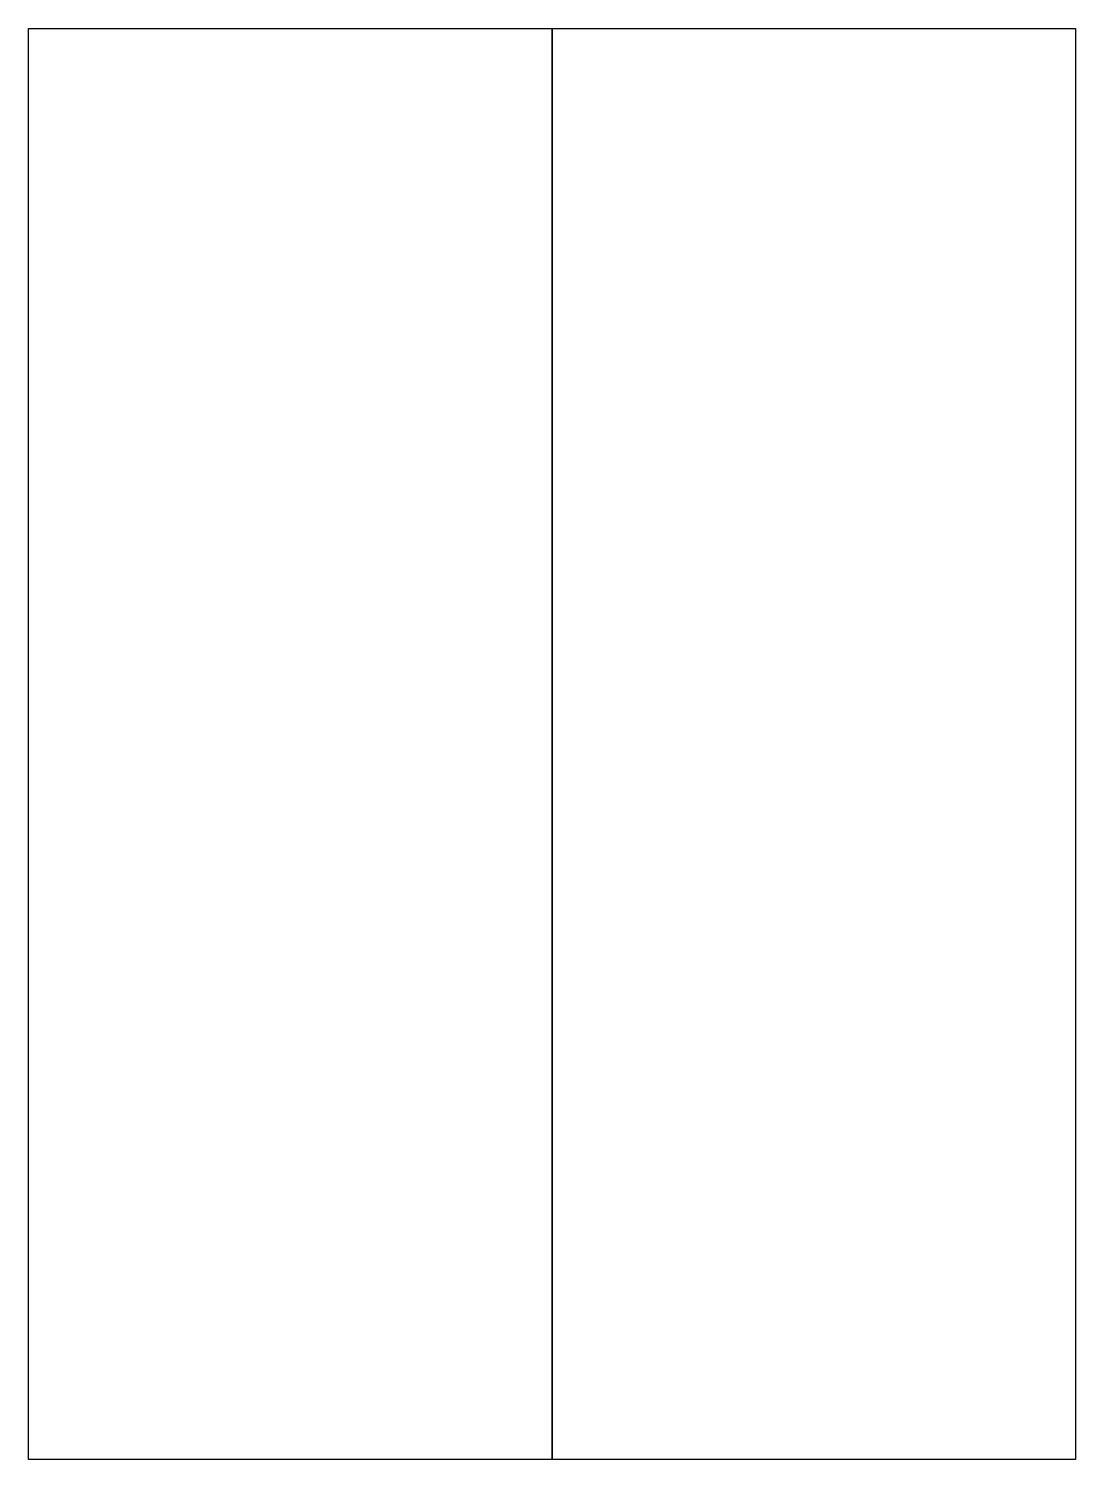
# Model space of a CAD drawing. Header units: millimetres. Extents: x 11 to 199, y -265 to -8.
import ezdxf

# ---------------------------------------------------------------- set-up
doc = ezdxf.new("R2010")
doc.units = ezdxf.units.MM
doc.layers.get('0').update_dxf_attribs({"lineweight": 25, "true_color": 0xffffff})

msp = doc.modelspace()

# ---------------------------------------------------------------- linework, layer by layer
for p, q in [((10.93, -8.06), (104.93, -8.06)), ((10.93, -265.06), (10.93, -8.06)), ((104.93, -8.06), (104.93, -265.06)), ((104.93, -8.06), (198.93, -8.06)), ((104.93, -265.06), (104.93, -8.06)), ((198.93, -8.06), (198.93, -265.06)), ((104.93, -265.06), (10.93, -265.06)), ((198.93, -265.06), (104.93, -265.06))]:
    msp.add_line(p, q)

doc.saveas('drawing.dxf')
